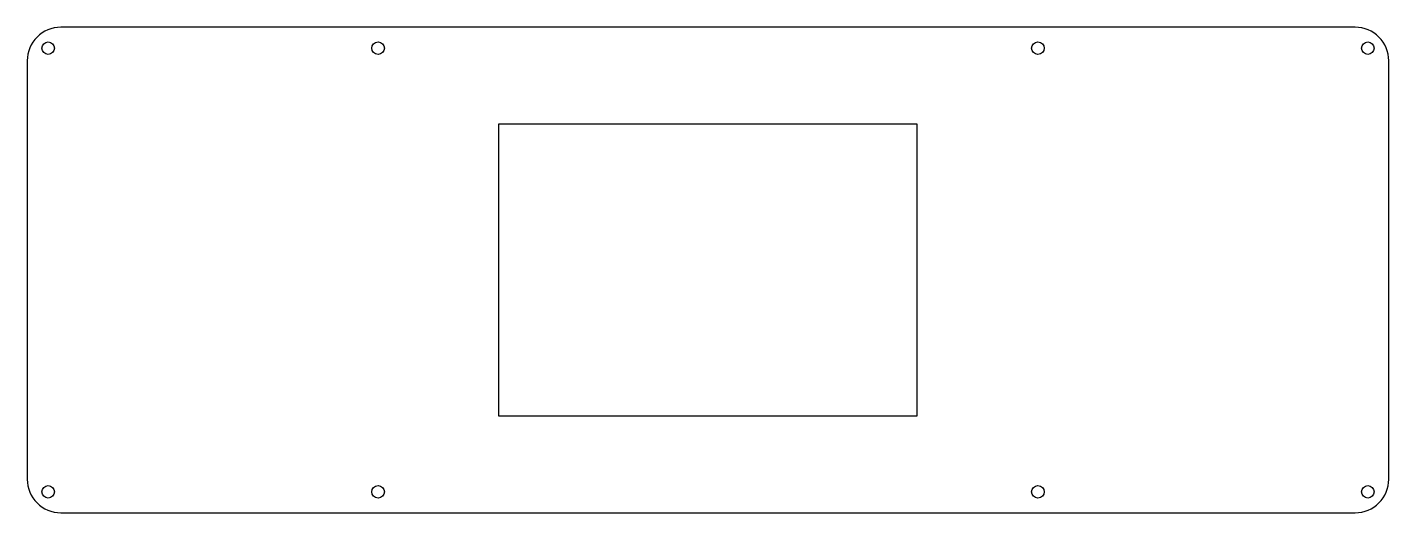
# Model space of a CAD drawing. Header units: millimetres. Extents: x -313 to 13, y -13 to 103.
import ezdxf

# ---------------------------------------------------------------- set-up
doc = ezdxf.new("R2010")
doc.units = ezdxf.units.MM
doc.layers.get('0').update_dxf_attribs({"linetype": 'CONTINUOUS'})

msp = doc.modelspace()

# ---------------------------------------------------------------- linework, layer by layer
msp.add_lwpolyline([(-312.75, 95), (-312.75, -5.2, 0.414214), (-304.75, -13.2), (5, -13.2, 0.414214), (13, -5.2), (13, 95, 0.414214), (5, 103), (-304.75, 103, 0.414214)], format="xyb", close=True)
msp.add_lwpolyline([(-199.88, 79.9), (-99.88, 79.9), (-99.88, 9.9), (-199.88, 9.9)], close=True)
for centre in [(-307.75, 98), (-228.81, 98), (-70.94, 98), (8, 98), (-307.75, -8.2), (-228.81, -8.2), (-70.94, -8.2), (8, -8.2)]:
    msp.add_circle(centre, 1.5)

doc.saveas('drawing.dxf')
